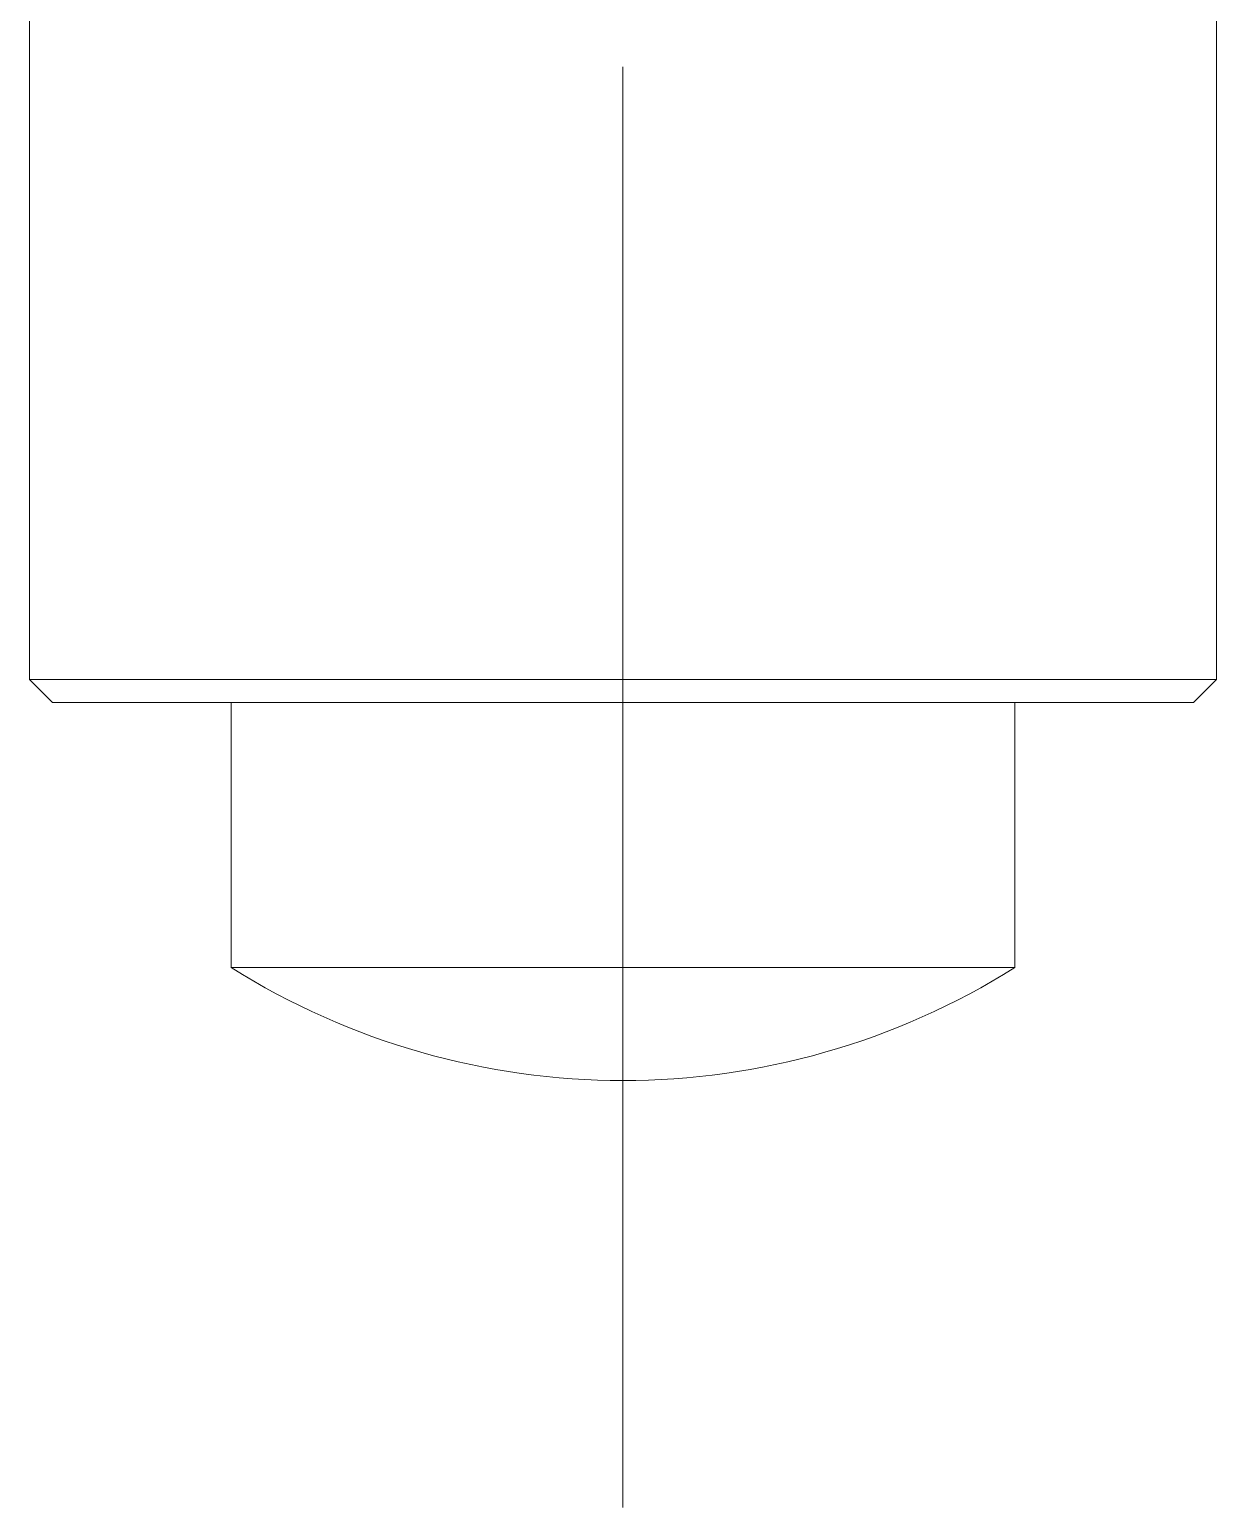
# Model space of a CAD drawing. Header units: inches. Extents: x 0.1 to 10.9, y 0 to 8.5.
# Drawn here: x 5.221 to 5.633, y 4.104 to 4.617 of the extents above; entities that cross this region are included whole.
import ezdxf

# ---------------------------------------------------------------- set-up
doc = ezdxf.new("R2010")
doc.units = ezdxf.units.IN
doc.header["$MEASUREMENT"] = 0
doc.linetypes.add('CENTERX2', pattern=[0.8, 0.5, -0.1, 0.1, -0.1])

msp = doc.modelspace()

# ---------------------------------------------------------------- linework, layer by layer
at = {"color": 7, "linetype": 'CENTERX2', "lineweight": 0}
msp.add_line((5.42662, 4.10444), (5.42662, 6.90803), dxfattribs=at)
at = {"color": 7, "linetype": 'Continuous', "lineweight": 0}
for p, q in [((5.22062, 4.77981), (5.22062, 4.39181)), ((5.63262, 4.39181), (5.63262, 4.77981)), ((5.22062, 4.39181), (5.22862, 4.38381)), ((5.22062, 4.39181), (5.63262, 4.39181)), ((5.62462, 4.38381), (5.63262, 4.39181)), ((5.62462, 4.38381), (5.22862, 4.38381)), ((5.29062, 4.38381), (5.29062, 4.29181)), ((5.56262, 4.29181), (5.56262, 4.38381)), ((5.56262, 4.29181), (5.29062, 4.29181))]:
    msp.add_line(p, q, dxfattribs=at)
msp.add_arc((5.42662, 4.50813), 0.25552, 237.8423, 302.1577, dxfattribs=at)

doc.saveas('drawing.dxf')
